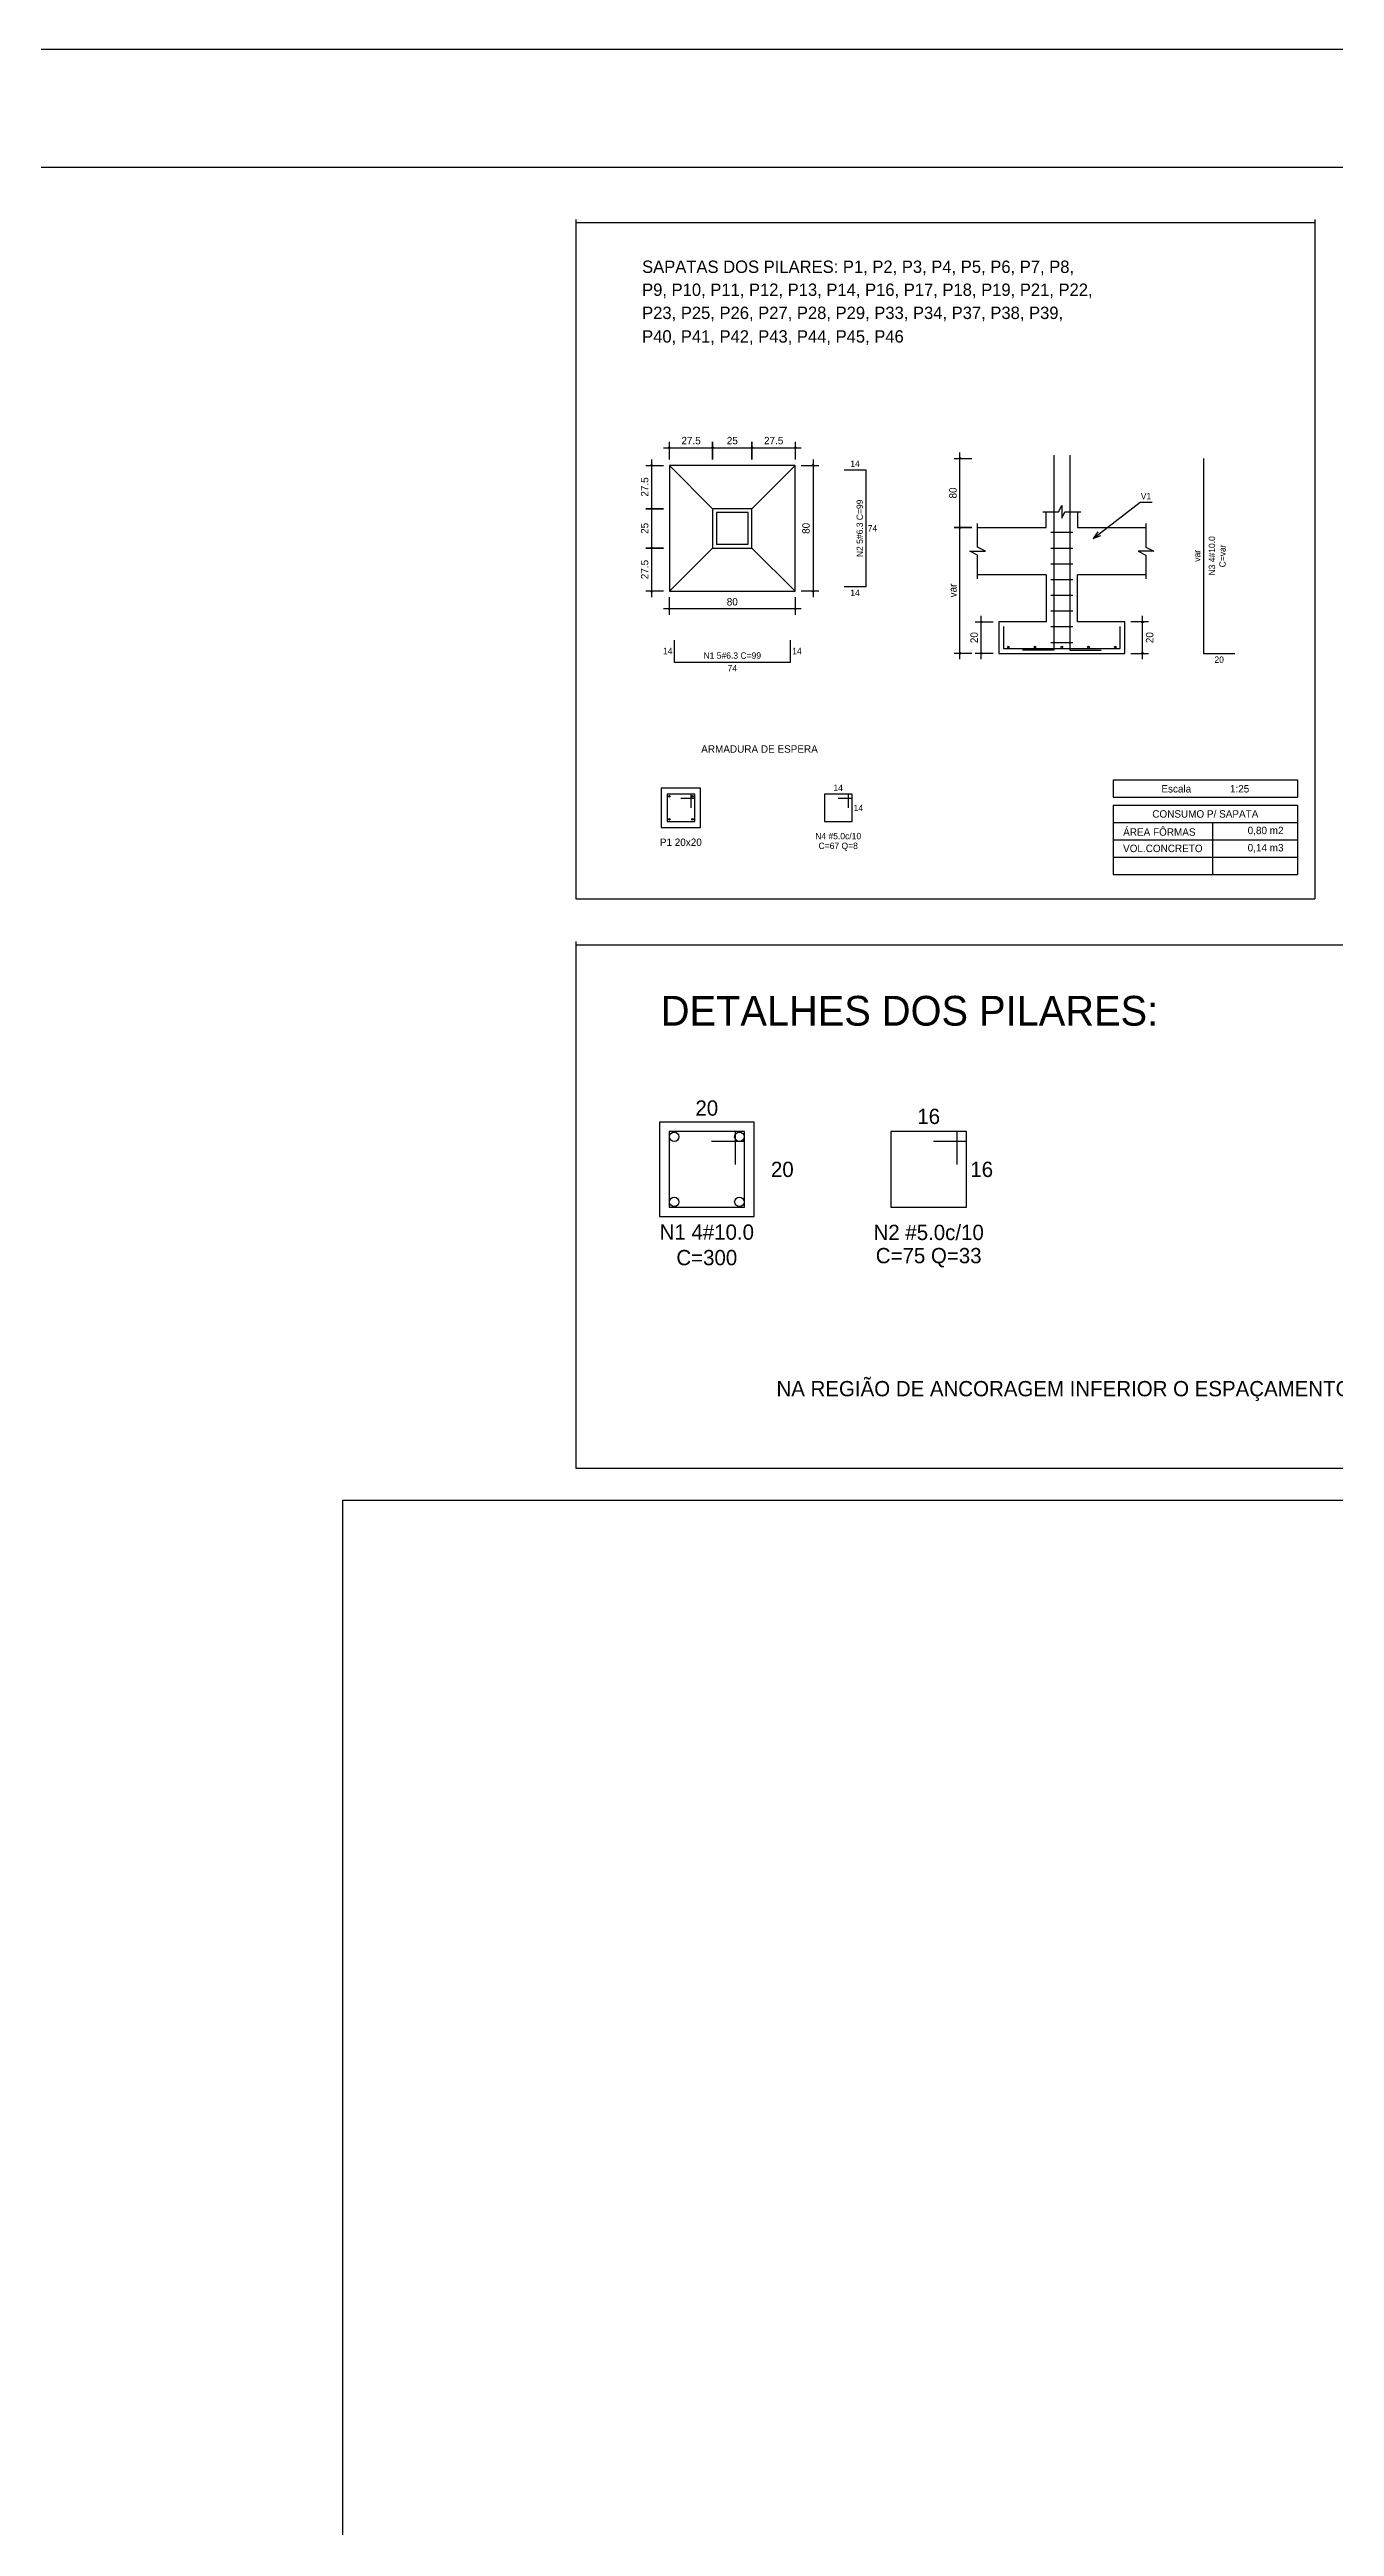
# Model space of a CAD drawing. Extents: x -8959 to 10104, y 7473 to 11928.
# Drawn here: x 8515 to 9332, y 9048 to 10623 of the extents above; entities that cross this region are included whole.
import ezdxf
from ezdxf.enums import TextEntityAlignment as Align

# ---------------------------------------------------------------- set-up
doc = ezdxf.new("R2010")
doc.units = 0
doc.header["$LTSCALE"] = 10
doc.header["$MEASUREMENT"] = 0
doc.linetypes.add('LT0', pattern=[0])
for name, color, linetype in [('COT-L', 1, 'LT0'), ('COT-T', 1, 'LT0'), ('FER-L', 7, 'LT0'), ('FER-T', 2, 'LT0'), ('LJP-T', 8, 'LT0'), ('PIL-L', 2, 'LT0'), ('PIL-T', 4, 'LT0'), ('VIG-L', 7, 'LT0'), ('VIG-T', 8, 'LT0')]:
    doc.layers.add(name, color=color, linetype=linetype)

msp = doc.modelspace()

# ---------------------------------------------------------------- linework, layer by layer
at = {"layer": 'COT-T', "linetype": 'LT0'}
for p, q in [((8905.4, 10370.3), (8922.9, 10370.3)), ((8909.1, 10362.8), (8909.1, 10374)), ((8922.9, 10370.3), (8940.4, 10370.3)), ((8932.9, 10370.3), (8949.1, 10370.3)), ((8936.6, 10374), (8936.6, 10362.8)), ((8936.6, 10362.8), (8936.6, 10374)), ((8949.1, 10370.3), (8965.4, 10370.3)), ((8957.9, 10370.3), (8975.4, 10370.3)), ((8961.6, 10374), (8961.6, 10362.8)), ((8961.6, 10362.8), (8961.6, 10374)), ((8975.4, 10370.3), (8992.9, 10370.3)), ((8989.1, 10374), (8989.1, 10362.8)), ((9090, 10363.5), (9101.3, 10363.5)), ((9093.8, 10341.5), (9093.8, 10367.3)), ((8894.1, 10359), (8905.4, 10359)), ((8897.9, 10345.3), (8897.9, 10362.8)), ((8992.9, 10359), (9004.1, 10359)), ((9000.4, 10362.8), (9000.4, 10319)), ((8897.9, 10327.8), (8897.9, 10345.3)), ((8897.9, 10319), (8897.9, 10335.3)), ((9093.8, 10315.8), (9093.8, 10341.5)), ((8894.1, 10331.5), (8905.4, 10331.5)), ((8905.4, 10331.5), (8894.1, 10331.5)), ((8897.9, 10302.8), (8897.9, 10319)), ((9000.4, 10319), (9000.4, 10275.3)), ((9101.3, 10319.5), (9090, 10319.5)), ((9090, 10319.5), (9101.3, 10319.5)), ((9093.8, 10279.5), (9093.8, 10323.3)), ((8894.1, 10306.5), (8905.4, 10306.5)), ((8905.4, 10306.5), (8894.1, 10306.5)), ((8897.9, 10292.8), (8897.9, 10310.3)), ((8897.9, 10275.3), (8897.9, 10292.8)), ((8905.4, 10279), (8894.1, 10279)), ((8909.1, 10264), (8909.1, 10275.3)), ((8989.1, 10275.3), (8989.1, 10264)), ((9004.1, 10279), (8992.9, 10279)), ((9093.8, 10235.8), (9093.8, 10279.5)), ((8949.1, 10267.8), (8905.4, 10267.8)), ((8992.9, 10267.8), (8949.1, 10267.8)), ((9103.5, 10259.5), (9114.8, 10259.5)), ((9107.3, 10249.5), (9107.3, 10263.3)), ((9213.5, 10259.5), (9202.3, 10259.5)), ((9209.8, 10249.5), (9209.8, 10263.3)), ((9101.3, 10239.5), (9090, 10239.5)), ((9114.8, 10239.5), (9103.5, 10239.5)), ((9107.3, 10235.8), (9107.3, 10249.5)), ((9202.3, 10239.5), (9213.5, 10239.5)), ((9209.8, 10235.8), (9209.8, 10249.5))]:
    msp.add_line(p, q, dxfattribs=at)
at = {"layer": 'COT-T'}
for centre in [(8909.1, 10370.3), (8936.6, 10370.3), (8936.6, 10370.3), (8961.6, 10370.3), (8961.6, 10370.3), (8989.1, 10370.3), (9093.8, 10363.5), (8897.9, 10359), (9000.4, 10359), (8897.9, 10331.5), (8897.9, 10331.5), (9093.8, 10319.5), (9093.8, 10319.5), (8897.9, 10306.5), (8897.9, 10306.5), (8897.9, 10279), (9000.4, 10279), (8909.1, 10267.8), (8989.1, 10267.8), (9107.3, 10259.5), (9209.8, 10259.5), (9093.8, 10239.5), (9107.3, 10239.5), (9209.8, 10239.5)]:
    msp.add_circle(centre, 0.5, dxfattribs=at)
at = {"layer": 'FER-T', "linetype": 'LT0'}
for p, q in [((9153.5, 10365.5), (9153.5, 10241.5)), ((9163.5, 10365.5), (9163.5, 10241.5)), ((9248.5, 10363.5), (9248.5, 10239.5)), ((9034.1, 10356), (9020.1, 10356)), ((9034.1, 10282), (9034.1, 10356)), ((9151.5, 10316.5), (9165.5, 10316.5)), ((9151.5, 10306.5), (9165.5, 10306.5)), ((9151.5, 10296.5), (9165.5, 10296.5)), ((9151.5, 10286.5), (9165.5, 10286.5)), ((9020.1, 10282), (9034.1, 10282)), ((9151.5, 10276.5), (9165.5, 10276.5)), ((9121.5, 10256.5), (9121.5, 10242.5)), ((9151.5, 10266.5), (9165.5, 10266.5)), ((9151.5, 10256.5), (9165.5, 10256.5)), ((9195.5, 10242.5), (9195.5, 10256.5)), ((8912.1, 10248), (8912.1, 10234)), ((8986.1, 10234), (8986.1, 10248)), ((9121.5, 10242.5), (9195.5, 10242.5)), ((9153.5, 10241.5), (9133.5, 10241.5)), ((9151.5, 10246.5), (9165.5, 10246.5)), ((9163.5, 10241.5), (9183.5, 10241.5)), ((9248.5, 10239.5), (9268.5, 10239.5)), ((8912.1, 10234), (8986.1, 10234)), ((8925.2, 10150), (8907.7, 10150)), ((8907.7, 10150), (8907.7, 10132.5)), ((8916.4, 10147.5), (8925.2, 10147.5)), ((8925.2, 10150), (8922.7, 10150)), ((8922.7, 10150), (8922.7, 10141.2)), ((8925.2, 10147.5), (8925.2, 10150)), ((8925.2, 10132.5), (8925.2, 10150)), ((9025.2, 10150), (9007.7, 10150)), ((9007.7, 10150), (9007.7, 10132.5)), ((9016.4, 10147.5), (9025.2, 10147.5)), ((9025.2, 10150), (9022.7, 10150)), ((9022.7, 10150), (9022.7, 10141.2)), ((9025.2, 10147.5), (9025.2, 10150)), ((9025.2, 10132.5), (9025.2, 10150)), ((8907.7, 10132.5), (8925.2, 10132.5)), ((9007.7, 10132.5), (9025.2, 10132.5)), ((8956.9, 9935.4), (8908.9, 9935.4)), ((8908.9, 9935.4), (8908.9, 9887.4)), ((8935.9, 9929.4), (8956.9, 9929.4)), ((8956.9, 9935.4), (8950.9, 9935.4)), ((8950.9, 9935.4), (8950.9, 9914.4)), ((8956.9, 9929.4), (8956.9, 9935.4)), ((8956.9, 9887.4), (8956.9, 9935.4)), ((9097.9, 9935.4), (9049.9, 9935.4)), ((9049.9, 9935.4), (9049.9, 9887.4)), ((9076.9, 9929.4), (9097.9, 9929.4)), ((9097.9, 9935.4), (9091.9, 9935.4)), ((9091.9, 9935.4), (9091.9, 9914.4)), ((9097.9, 9929.4), (9097.9, 9935.4)), ((9097.9, 9887.4), (9097.9, 9935.4)), ((8908.9, 9887.4), (8956.9, 9887.4)), ((9049.9, 9887.4), (9097.9, 9887.4))]:
    msp.add_line(p, q, dxfattribs=at)
at = {"layer": 'FER-T'}
for centre in [(8912.2, 9932.1), (8953.6, 9932.1), (8912.2, 9890.7), (8953.6, 9890.7)]:
    msp.add_circle(centre, 3, dxfattribs=at)
at = {"layer": 'LJP-T', "linetype": 'LT0'}
for p, q in [((8849.7, 10515.4), (8849.7, 10083.5)), ((8849.7, 10513.5), (9319.2, 10513.5)), ((9319.2, 10515.4), (9319.2, 10083.5)), ((8849.7, 10083.5), (9319.2, 10083.5)), ((8849.7, 10056.2), (8849.7, 9721.4)), ((8849.7, 10054.2), (9813.7, 10054.2)), ((8849.7, 9721.4), (9813.7, 9721.4))]:
    msp.add_line(p, q, dxfattribs=at)
at = {"layer": 'PIL-T', "linetype": 'LT0'}
for p, q in [((8909.1, 10359), (8909.1, 10279)), ((8936.6, 10331.5), (8909.1, 10359)), ((8989.1, 10359), (8909.1, 10359)), ((8961.6, 10331.5), (8989.1, 10359)), ((8989.1, 10279), (8989.1, 10359)), ((9156.5, 10329.5), (9158.5, 10333.5)), ((9158.5, 10333.5), (9158.5, 10325.5)), ((9178.5, 10312.5), (9208.2, 10335.6)), ((9208.2, 10335.6), (9215.9, 10335.6)), ((8936.6, 10331.5), (8936.6, 10306.5)), ((8961.6, 10331.5), (8936.6, 10331.5)), ((8939.1, 10329), (8939.1, 10309)), ((8959.1, 10329), (8939.1, 10329)), ((8959.1, 10309), (8959.1, 10329)), ((8961.6, 10306.5), (8961.6, 10331.5)), ((9105, 10307), (9105, 10322)), ((9105, 10319.5), (9148.5, 10319.5)), ((9146.5, 10329.5), (9156.5, 10329.5)), ((9148.5, 10319.5), (9148.5, 10329.5)), ((9158.5, 10325.5), (9160.5, 10329.5)), ((9160.5, 10329.5), (9170.5, 10329.5)), ((9168.5, 10329.5), (9168.5, 10319.5)), ((9168.5, 10319.5), (9212, 10319.5)), ((9181.5, 10316.8), (9178.5, 10312.5)), ((9212, 10322), (9212, 10307)), ((8936.6, 10306.5), (8909.1, 10279)), ((8936.6, 10306.5), (8961.6, 10306.5)), ((8939.1, 10309), (8959.1, 10309)), ((8961.6, 10306.5), (8989.1, 10279)), ((9105, 10302), (9100, 10304.5)), ((9100, 10304.5), (9110, 10304.5)), ((9110, 10304.5), (9105, 10307)), ((9105, 10287), (9105, 10302)), ((9178.5, 10312.5), (9183.4, 10314.4)), ((9217, 10304.5), (9207, 10304.5)), ((9207, 10304.5), (9212, 10302)), ((9212, 10307), (9217, 10304.5)), ((9212, 10302), (9212, 10287)), ((9148.5, 10289.5), (9105, 10289.5)), ((9148.5, 10289.5), (9148.5, 10259.5)), ((9212, 10289.5), (9168.5, 10289.5)), ((9168.5, 10259.5), (9168.5, 10289.5)), ((8909.1, 10279), (8989.1, 10279)), ((9146, 10259.5), (9118.5, 10259.5)), ((9118.5, 10259.5), (9118.5, 10239.5)), ((9148.5, 10259.5), (9146, 10259.5)), ((9171, 10259.5), (9168.5, 10259.5)), ((9198.5, 10259.5), (9171, 10259.5)), ((9198.5, 10239.5), (9198.5, 10259.5)), ((9118.5, 10239.5), (9198.5, 10239.5)), ((9191.2, 10159), (9308.2, 10159)), ((9191.2, 10159), (9308.2, 10159)), ((9191.2, 10159), (9191.2, 10148)), ((9308.2, 10159), (9308.2, 10148)), ((8928.9, 10153.7), (8903.9, 10153.7)), ((8903.9, 10153.7), (8903.9, 10128.7)), ((8928.9, 10128.7), (8928.9, 10153.7)), ((9191.2, 10148), (9308.2, 10148)), ((9191.2, 10143), (9308.2, 10143)), ((9191.2, 10143), (9191.2, 10098.9)), ((9308.2, 10143), (9308.2, 10098.9)), ((8903.9, 10128.7), (8928.9, 10128.7)), ((9191.2, 10132), (9308.2, 10132)), ((9191.2, 10132), (9308.2, 10132)), ((9254.2, 10132), (9254.2, 10098.9)), ((9191.2, 10121), (9308.2, 10121)), ((9191.2, 10109.9), (9308.2, 10109.9)), ((9191.2, 10098.9), (9308.2, 10098.9))]:
    msp.add_line(p, q, dxfattribs=at)
at = {"layer": 'PIL-T'}
for centre in [(9124.5, 10243.5), (9141.5, 10243.5), (9158.5, 10243.5), (9175.5, 10243.5), (9192.5, 10243.5), (8909.1, 10148.6), (8923.8, 10148.6), (8909.1, 10133.9), (8923.8, 10133.9)]:
    msp.add_circle(centre, 0.5, dxfattribs=at)
at = {"layer": 'VIG-T', "linetype": 'ByBlock'}
for p, q in [((10104.4, 10623.5), (5649.4, 10623.5)), ((10004.4, 10548.5), (5836.9, 10548.5)), ((8701.7, 8190.3), (8701.7, 9701)), ((8701.7, 9701), (10038, 9701))]:
    msp.add_line(p, q, dxfattribs=at)
at = {"layer": 'VIG-T', "linetype": 'LT0'}
for p, q in [((8962.9, 9941.4), (8902.9, 9941.4)), ((8902.9, 9941.4), (8902.9, 9881.4)), ((8962.9, 9881.4), (8962.9, 9941.4)), ((8902.9, 9881.4), (8962.9, 9881.4))]:
    msp.add_line(p, q, dxfattribs=at)

# ---------------------------------------------------------------- texts
at = {"layer": 'COT-L'}
for p in [(8932.9, 9950.4), (8980.9, 9911.4)]:
    msp.add_text('20', height=9.72, dxfattribs=at).set_placement(p, align=Align.MIDDLE)
at = {"layer": 'COT-T'}
for s, p in [('27.5', (8922.9, 10374.8)), ('25', (8949.1, 10374.8)), ('27.5', (8975.4, 10374.8)), ('80', (8949.1, 10272.3))]:
    msp.add_text(s, height=4.72, dxfattribs=at).set_placement(p, align=Align.MIDDLE)
for s, p in [('27.5', (8893.4, 10345.3)), ('80', (9089.3, 10341.5)), ('25', (8893.4, 10319)), ('80', (8995.9, 10319)), ('27.5', (8893.4, 10292.8)), ('var', (9089.3, 10279.5)), ('20', (9102.8, 10249.5)), ('20', (9214.3, 10249.5))]:
    msp.add_text(s, height=4.72, rotation=90, dxfattribs=at).set_placement(p, align=Align.MIDDLE)
at = {"layer": 'FER-L'}
for s, height, p in [('14', 4.05, (9027.1, 10360.1)), ('74', 4.05, (9038.2, 10319)), ('14', 4.05, (9027.1, 10278)), ('N1 5#6.3 C=99', 4.05, (8949.1, 10238.1)), ('14', 4.05, (8990.2, 10241)), ('74', 4.05, (8949.1, 10230)), ('14', 4.05, (9016.4, 10154)), ('14', 4.05, (9029.2, 10141.2)), ('N4 #5.0c/10', 4.05, (9016.4, 10123.4)), ('C=67 Q=8', 4.05, (9016.4, 10116.6)), ('16', 9.72, (9073.9, 9945.1)), ('16', 9.72, (9107.6, 9911.4)), ('N1 4#10.0', 9.72, (8932.9, 9871.5)), ('N2 #5.0c/10', 9.72, (9073.9, 9871.5)), ('C=300', 9.72, (8932.9, 9855.3)), ('C=75 Q=33', 9.72, (9073.9, 9855.3))]:
    msp.add_text(s, height=height, dxfattribs=at).set_placement(p, align=Align.MIDDLE)
for s, rotation, p in [('N2 5#6.3 C=99', 90, (9030.1, 10319)), ('var', 90, (9244.5, 10301.5)), ('N3 4#10.0', 90, (9253.9, 10301.5)), ('C=var', 90, (9260.6, 10301.5)), ('14', 0, (8908.1, 10241)), ('20', 0, (9258.5, 10235.5))]:
    msp.add_text(s, height=4.05, rotation=rotation, dxfattribs=at).set_placement(p, align=Align.MIDDLE)
at = {"layer": 'PIL-L'}
for s, height, p in [('SAPATAS DOS PILARES: P1, P2, P3, P4, P5, P6, P7, P8,', 7.875, (8891.8, 10481.4)), ('P9, P10, P11, P12, P13, P14, P16, P17, P18, P19, P21, P22,', 7.875, (8891.8, 10466.8)), ('P23, P25, P26, P27, P28, P29, P33, P34, P37, P38, P39,', 7.875, (8891.8, 10452.1)), ('P40, P41, P42, P43, P44, P45, P46', 7.875, (8891.8, 10437.1)), ('DETALHES DOS PILARES:', 18.9, (8903.7, 10002.8))]:
    msp.add_text(s, height=height, dxfattribs=at).set_placement(p)
for s, height, p in [('ARMADURA DE ESPERA', 4.725, (8966.4, 10178.7)), ('Escala              1:25', 4.725, (9249.7, 10153.5)), ('ÁREA FÔRMAS', 4.725, (9220.5, 10126.5)), ('CONSUMO P/ SAPATA', 4.725, (9249.7, 10137.5)), ('0,80 m2', 4.72, (9288, 10126.5)), ('P1 20x20', 4.72, (8916.4, 10119.4)), ('VOL.CONCRETO', 4.725, (9222.7, 10115.5)), ('0,14 m3', 4.72, (9288, 10115.5))]:
    msp.add_text(s, height=height, dxfattribs=at).set_placement(p, align=Align.MIDDLE)
at = {"layer": 'PIL-T'}
msp.add_text('V1', height=4.05, dxfattribs=at).set_placement((9212, 10339.5), align=Align.MIDDLE)
at = {"layer": 'VIG-L'}
msp.add_text('NA REGIÃO DE ANCORAGEM INFERIOR O ESPAÇAMENTO DOS ESTRIBOS DEVE SER A METADE DO INDICADO.', height=9.72, dxfattribs=at).set_placement((9327.1, 9771.8), align=Align.MIDDLE)

doc.saveas('drawing.dxf')
